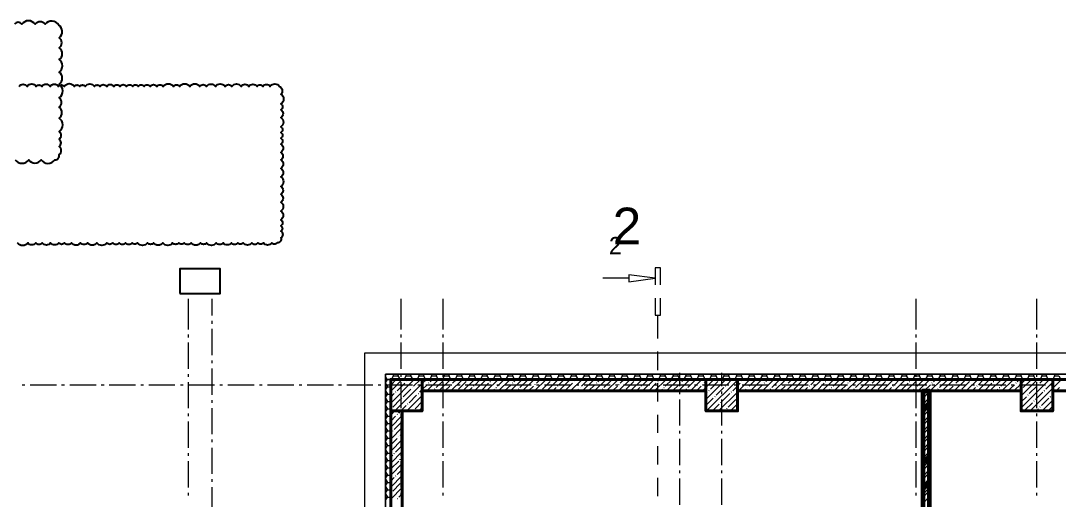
# Model space of a CAD drawing. Header units: millimetres. Extents: x -249154 to 415037, y -45458 to 354837.
# Drawn here: x -194986 to -175225, y 26349 to 35465 of the extents above; entities that cross this region are included whole.
import ezdxf

# ---------------------------------------------------------------- set-up
doc = ezdxf.new("R2010")
doc.units = ezdxf.units.MM
doc.layers.add('6.1.1) Кирпич 4 вып 28 п.', color=20, linetype='Continuous', lineweight=60)
doc.layers.add('PDF _Текст', color=7, linetype='Continuous')
doc.styles.get("Standard").update_dxf_attribs({"font": 'arial.ttf'})

msp = doc.modelspace()

# ---------------------------------------------------------------- hatches: boundary and pattern name
at = {"layer": '6.1.1) Кирпич 4 вып 28 п.', "ltscale": 0.5}
h = msp.add_hatch(dxfattribs=at)
h.set_pattern_fill('ANSI32', color=256, scale=111)
h.paths.add_polyline_path([(-177682.3, 24391.4), (-177682.3, 18723.2), (-177682.3, 13419.3), (-177800.9, 13419.3), (-177800.9, 18723.2), (-177800.9, 24391.4), (-177800.9, 28411.7), (-177682.3, 28411.7)])

# ---------------------------------------------------------------- linework, layer by layer
at = {"linetype": 'ByBlock', "flags": 128}
msp.add_lwpolyline([(-195089.4, 32815.3, 0.5205671), (-194834.6, 32815.3, 0.5205671), (-194596.7, 32815.3, 0.5205671), (-194339, 32815.3, 0.5205671), (-194253.9, 32917.5, 0.5205671), (-194253.9, 33067.9, 0.5205671), (-194253.9, 33205.9, 0.5205671), (-194253.9, 33353.7, 0.5205671), (-194253.9, 33611.2, 0.5205671), (-194253.9, 33816.7, 0.5205671), (-194253.9, 33995.2, 0.5205671), (-194253.9, 34259.6, 0.5205671), (-194253.9, 34486.6, 0.5205671), (-194253.9, 34725.5, 0.5205671), (-194253.9, 34947.9, 0.5205671), (-194253.9, 35141, 0.5205671), (-194261.2, 35381.8, 0.5205671), (-194523, 35398.5, 0.5205671), (-194709.5, 35398.5, 0.5205671), (-194964.5, 35398.5, 0.5205671), (-195105.3, 35398.5, 0.5205671)], format="xyb", dxfattribs=at)
at = {"linetype": 'ByBlock'}
msp.add_lwpolyline([(-195015.5, 34215, -0.5205671), (-194865, 34215, -0.5205671), (-194690.2, 34215, -0.5205671), (-194585.9, 34215, -0.5205671), (-194427.1, 34215, -0.5205671), (-194263.5, 34215, -0.5205671), (-194160.3, 34215, -0.5205671), (-193963.1, 34215, -0.5205671), (-193861.5, 34215, -0.5205671), (-193757, 34215, -0.5205671), (-193583.7, 34215, -0.5205671), (-193478.3, 34215, -0.5205671), (-193348.4, 34215, -0.5205671), (-193214.1, 34215, -0.5205671), (-193094.9, 34215, -0.5205671), (-192970.7, 34215, -0.5205671), (-192853.7, 34215, -0.5205671), (-192747.3, 34215, -0.5205671), (-192638.1, 34215, -0.5205671), (-192523.6, 34215, -0.5205671), (-192393.5, 34215, -0.5205671), (-192273.6, 34215, -0.5205671), (-192078.2, 34215, -0.5205671), (-191959.1, 34215, -0.5205671), (-191764.2, 34215, -0.5205671), (-191578.4, 34215, -0.5205671), (-191447.2, 34215, -0.5205671), (-191276.2, 34215, -0.5205671), (-191093.8, 34215, -0.5205671), (-190964.5, 34215, -0.5205671), (-190790.7, 34215, -0.5205671), (-190642, 34215, -0.5205671), (-190485.1, 34215, -0.5205671), (-190374.8, 34215, -0.5205671), (-190237.5, 34215, -0.5205671), (-190057.4, 34215, -0.5205671), (-190029.4, 34068.3, -0.5205671), (-190029.4, 33880.6, -0.5205671), (-190029.4, 33770.1, -0.5205671), (-190029.4, 33619.8, -0.5205671), (-190029.4, 33443.9, -0.5205671), (-190029.4, 33336.5, -0.5205671), (-190029.4, 33229, -0.5205671), (-190029.4, 33115.9, -0.5205671), (-190029.4, 32956.6, -0.5205671), (-190029.4, 32816.5, -0.5205671), (-190029.4, 32651.9, -0.5205671), (-190029.4, 32488.4, -0.5205671), (-190029.4, 32308.1, -0.5205671), (-190029.4, 32158.4, -0.5205671), (-190029.4, 32008.6, -0.5205671), (-190029.4, 31838.5, -0.5205671), (-190029.4, 31674.4, -0.5205671), (-190029.4, 31557.1, -0.5205671), (-190029.4, 31456.2, -0.5205671), (-190029.4, 31332.1, -0.5205671), (-190103.3, 31233.5, -0.5205671), (-190205.1, 31233.5, -0.5205671), (-190363, 31233.5, -0.5205671), (-190468.6, 31233.5, -0.5205671), (-190585.3, 31233.5, -0.5205671), (-190749.1, 31233.5, -0.5205671), (-190853.1, 31233.5, -0.5205671), (-190974.4, 31233.5, -0.5205671), (-191131.8, 31233.5, -0.5205671), (-191262.1, 31233.5, -0.5205671), (-191444.8, 31233.5, -0.5205671), (-191561.4, 31233.5, -0.5205671), (-191741.3, 31233.5, -0.5205671), (-191871.2, 31233.5, -0.5205671), (-191976.5, 31233.5, -0.5205671), (-192092.3, 31233.5, -0.5205671), (-192279.6, 31233.5, -0.5205671), (-192455.5, 31233.5, -0.5205671), (-192570.2, 31233.5, -0.5205671), (-192762.5, 31233.5, -0.5205671), (-192864.2, 31233.5, -0.5205671), (-192988.7, 31233.5, -0.5205671), (-193110.9, 31233.5, -0.5205671), (-193233.5, 31233.5, -0.5205671), (-193348.1, 31233.5, -0.5205671), (-193536.5, 31233.5, -0.5205671), (-193716.8, 31233.5, -0.5205671), (-193844.6, 31233.5, -0.5205671), (-194020.1, 31233.5, -0.5205671), (-194151.3, 31233.5, -0.5205671), (-194261.9, 31233.5, -0.5205671), (-194416.3, 31233.5, -0.5205671), (-194577.4, 31233.5, -0.5205671), (-194701, 31233.5, -0.5205671), (-194850.5, 31233.5, -0.5205671), (-195049.5, 31233.5, -0.5205671)], format="xyb", dxfattribs=at)
msp.add_lwpolyline([(-191953.8, 30266.3), (-191186.8, 30266.3), (-191186.8, 30736.5), (-191953.8, 30736.5)], close=True, dxfattribs=at)
at = {"lineweight": 9}
for points in [[(-182799.8, 30432.4), (-182799.8, 30758.6), (-182901.5, 30758.6), (-182901.5, 30432.4)], [(-183401.4, 30559.5), (-183901.3, 30559.5)], [(-191793.6, 29585.2), (-191793.6, 30169.8)], [(-191340.3, 29847.8), (-191340.3, 30169.8)], [(-187739.4, 29585.2), (-187739.4, 30169.8)], [(-186938.7, 29585.2), (-186938.7, 30169.8)], [(-182901.5, 30182.5), (-182901.5, 29856.3), (-182799.8, 29856.3), (-182799.8, 30182.5)], [(-177932.3, 29585.2), (-177932.3, 30169.8)], [(-175631.9, 29585.2), (-175631.9, 30169.8)], [(-182850.6, 29411.5), (-182850.6, 29856.3)], [(-191340.3, 29691.1), (-191340.3, 29746.2)], [(-191793.6, 29432.7), (-191793.6, 29487.7)], [(-191340.3, 29093.8), (-191340.3, 29593.6)], [(-187739.4, 29432.7), (-187739.4, 29487.7)], [(-186938.7, 29432.7), (-186938.7, 29487.7)], [(-177932.3, 29432.7), (-177932.3, 29487.7)], [(-175631.9, 29432.7), (-175631.9, 29487.7)], [(-191793.6, 28835.3), (-191793.6, 29335.2)], [(-187739.4, 28835.3), (-187739.4, 29335.2)], [(-186938.7, 28835.3), (-186938.7, 29335.2)], [(-177932.3, 28835.3), (-177932.3, 29335.2)], [(-175631.9, 28835.3), (-175631.9, 29335.2)], [(-145367.5, 28729.4), (-145367.5, 29131.9), (-188438.4, 29131.9), (-188438.4, 25649.6), (-191560.6, 25649.6), (-191560.6, 25247.2)], [(-182850.6, 28809.9), (-182850.6, 29161.5)], [(-191340.3, 28941.2), (-191340.3, 28992.1)], [(-230289.2, 28729.4), (-216355.9, 28729.4), (-230289.2, 28729.4), (-230289.2, 28632), (-216355.9, 28632), (-196495.9, 28632), (-196495.9, 25149.7), (-187938.5, 25149.7), (-187938.5, 25247.2), (-187938.5, 28632), (-145100.6, 28632), (-145100.6, 25209)], [(-191793.6, 28678.6), (-191793.6, 28733.7)], [(-191340.3, 28339.7), (-191340.3, 28839.6)], [(-188040.2, 28704), (-188023.2, 28729.4)], [(-188040.2, 28564.2), (-188002, 28627.8), (-188006.3, 28632), (-188040.2, 28691.3)], [(-187921.6, 28632), (-187883.4, 28699.8)], [(-187900.4, 28729.4), (-187883.4, 28699.8), (-187802.9, 28699.8), (-187760.6, 28632)], [(-187802.9, 28699.8), (-187781.8, 28729.4)], [(-187739.4, 28678.6), (-187739.4, 28733.7)], [(-187680.1, 28632), (-187642, 28699.8)], [(-187658.9, 28729.4), (-187642, 28699.8), (-187561.5, 28699.8), (-187519.1, 28632)], [(-187561.5, 28699.8), (-187540.3, 28729.4)], [(-187438.6, 28632), (-187396.2, 28699.8)], [(-187417.4, 28729.4), (-187396.2, 28699.8), (-187315.8, 28699.8), (-187277.6, 28632)], [(-187315.8, 28699.8), (-187298.8, 28729.4)], [(-187197.1, 28632), (-187154.8, 28699.8)], [(-187176, 28729.4), (-187154.8, 28699.8), (-187074.3, 28699.8), (-187036.2, 28632)], [(-187074.3, 28699.8), (-187057.3, 28729.4)], [(-186951.4, 28632), (-186913.3, 28699.8)], [(-186938.7, 28678.6), (-186938.7, 28733.7)], [(-186930.2, 28729.4), (-186913.3, 28699.8), (-186832.8, 28699.8), (-186794.7, 28632)], [(-186832.8, 28699.8), (-186815.9, 28729.4)], [(-186710, 28632), (-186671.8, 28699.8)], [(-186688.8, 28729.4), (-186671.8, 28699.8), (-186591.3, 28699.8), (-186553.2, 28632)], [(-186591.3, 28699.8), (-186574.4, 28729.4)], [(-186468.5, 28632), (-186430.4, 28699.8)], [(-186447.3, 28729.4), (-186430.4, 28699.8), (-186349.9, 28699.8), (-186311.7, 28632)], [(-186349.9, 28699.8), (-186328.7, 28729.4)], [(-186227, 28632), (-186188.9, 28699.8)], [(-186205.8, 28729.4), (-186188.9, 28699.8), (-186108.4, 28699.8), (-186066, 28632)], [(-186108.4, 28699.8), (-186087.2, 28729.4)], [(-185985.5, 28632), (-185947.4, 28699.8)], [(-185964.4, 28729.4), (-185947.4, 28699.8), (-185862.7, 28699.8), (-185824.6, 28632)], [(-185862.7, 28699.8), (-185845.7, 28729.4)], [(-185744.1, 28632), (-185701.7, 28699.8)], [(-185722.9, 28729.4), (-185701.7, 28699.8), (-185621.2, 28699.8), (-185583.1, 28632)], [(-185621.2, 28699.8), (-185604.3, 28729.4)], [(-185502.6, 28632), (-185460.2, 28699.8)], [(-185481.4, 28729.4), (-185460.2, 28699.8), (-185379.7, 28699.8), (-185341.6, 28632)], [(-185379.7, 28699.8), (-185362.8, 28729.4)], [(-185256.9, 28632), (-185218.8, 28699.8)], [(-185235.7, 28729.4), (-185218.8, 28699.8), (-185138.3, 28699.8), (-185100.1, 28632)], [(-185138.3, 28699.8), (-185121.3, 28729.4)], [(-185015.4, 28632), (-184977.3, 28699.8)], [(-184994.2, 28729.4), (-184977.3, 28699.8), (-184896.8, 28699.8), (-184858.7, 28632)], [(-184896.8, 28699.8), (-184879.9, 28729.4)], [(-184773.9, 28632), (-184735.8, 28699.8)], [(-184752.8, 28729.4), (-184735.8, 28699.8), (-184655.3, 28699.8), (-184613, 28632)], [(-184655.3, 28699.8), (-184634.1, 28729.4)], [(-184532.5, 28632), (-184494.3, 28699.8)], [(-184511.3, 28729.4), (-184494.3, 28699.8), (-184413.9, 28699.8), (-184371.5, 28632)], [(-184413.9, 28699.8), (-184392.7, 28729.4)], [(-184291, 28632), (-184248.6, 28699.8)], [(-184269.8, 28729.4), (-184248.6, 28699.8), (-184168.2, 28699.8), (-184130, 28632)], [(-184168.2, 28699.8), (-184151.2, 28729.4)], [(-184049.5, 28632), (-184007.2, 28699.8)], [(-184028.4, 28729.4), (-184007.2, 28699.8), (-183926.7, 28699.8), (-183888.6, 28632)], [(-183926.7, 28699.8), (-183909.7, 28729.4)], [(-183803.8, 28632), (-183765.7, 28699.8)], [(-183786.9, 28729.4), (-183765.7, 28699.8), (-183685.2, 28699.8), (-183647.1, 28632)], [(-183685.2, 28699.8), (-183668.3, 28729.4)], [(-183562.4, 28632), (-183524.2, 28699.8)], [(-183541.2, 28729.4), (-183524.2, 28699.8), (-183443.7, 28699.8), (-183405.6, 28632)], [(-183443.7, 28699.8), (-183426.8, 28729.4)], [(-183320.9, 28632), (-183282.8, 28699.8)], [(-183299.7, 28729.4), (-183282.8, 28699.8), (-183202.3, 28699.8), (-183164.1, 28632)], [(-183202.3, 28699.8), (-183181.1, 28729.4)], [(-183079.4, 28632), (-183041.3, 28699.8)], [(-183058.2, 28729.4), (-183041.3, 28699.8), (-182960.8, 28699.8), (-182918.4, 28632)], [(-182960.8, 28699.8), (-182939.6, 28729.4)], [(-182837.9, 28632), (-182799.8, 28699.8)], [(-182816.8, 28729.4), (-182799.8, 28699.8), (-182719.3, 28699.8), (-182677, 28632)], [(-182719.3, 28699.8), (-182698.1, 28729.4)], [(-182596.5, 28632), (-182554.1, 28699.8)], [(-182575.3, 28729.4), (-182554.1, 28699.8), (-182473.6, 28699.8), (-182435.5, 28632)], [(-182473.6, 28699.8), (-182456.7, 28729.4)], [(-182435.5, 28504.9), (-182435.5, 28754.8)], [(-182355, 28632), (-182312.6, 28699.8)], [(-182333.8, 28729.4), (-182312.6, 28699.8), (-182232.1, 28699.8), (-182194, 28632)], [(-182232.1, 28699.8), (-182215.2, 28729.4)], [(-182109.3, 28632), (-182071.2, 28699.8)], [(-182092.3, 28729.4), (-182071.2, 28699.8), (-181990.7, 28699.8), (-181952.5, 28632)], [(-181990.7, 28699.8), (-181973.7, 28729.4)], [(-181867.8, 28632), (-181829.7, 28699.8)], [(-181846.6, 28729.4), (-181829.7, 28699.8), (-181749.2, 28699.8), (-181711.1, 28632)], [(-181749.2, 28699.8), (-181732.3, 28729.4)], [(-181634.8, 28504.9), (-181634.8, 28754.8)], [(-181626.3, 28632), (-181588.2, 28699.8)], [(-181605.2, 28729.4), (-181588.2, 28699.8), (-181507.7, 28699.8), (-181469.6, 28632)], [(-181507.7, 28699.8), (-181486.5, 28729.4)], [(-181384.9, 28632), (-181346.7, 28699.8)], [(-181363.7, 28729.4), (-181346.7, 28699.8), (-181266.3, 28699.8), (-181223.9, 28632)], [(-181266.3, 28699.8), (-181245.1, 28729.4)], [(-181143.4, 28632), (-181105.3, 28699.8)], [(-181122.2, 28729.4), (-181105.3, 28699.8), (-181020.5, 28699.8), (-180982.4, 28632)], [(-181020.5, 28699.8), (-181003.6, 28729.4)], [(-180901.9, 28632), (-180859.6, 28699.8)], [(-180880.7, 28729.4), (-180859.6, 28699.8), (-180779.1, 28699.8), (-180740.9, 28632)], [(-180779.1, 28699.8), (-180762.1, 28729.4)], [(-180660.5, 28632), (-180618.1, 28699.8)], [(-180639.3, 28729.4), (-180618.1, 28699.8), (-180537.6, 28699.8), (-180499.5, 28632)], [(-180537.6, 28699.8), (-180520.7, 28729.4)], [(-180414.8, 28632), (-180376.6, 28699.8)], [(-180393.6, 28729.4), (-180376.6, 28699.8), (-180296.1, 28699.8), (-180258, 28632)], [(-180296.1, 28699.8), (-180279.2, 28729.4)], [(-180173.3, 28632), (-180135.2, 28699.8)], [(-180152.1, 28729.4), (-180135.2, 28699.8), (-180054.7, 28699.8), (-180016.5, 28632)], [(-180054.7, 28699.8), (-180037.7, 28729.4)], [(-179931.8, 28632), (-179893.7, 28699.8)], [(-179910.6, 28729.4), (-179893.7, 28699.8), (-179813.2, 28699.8), (-179770.8, 28632)], [(-179813.2, 28699.8), (-179792, 28729.4)], [(-179690.3, 28632), (-179652.2, 28699.8)], [(-179669.2, 28729.4), (-179652.2, 28699.8), (-179571.7, 28699.8), (-179529.4, 28632)], [(-179571.7, 28699.8), (-179550.5, 28729.4)], [(-179448.9, 28632), (-179406.5, 28699.8)], [(-179427.7, 28729.4), (-179406.5, 28699.8), (-179326, 28699.8), (-179287.9, 28632)], [(-179326, 28699.8), (-179309.1, 28729.4)], [(-179207.4, 28632), (-179165, 28699.8)], [(-179186.2, 28729.4), (-179165, 28699.8), (-179084.5, 28699.8), (-179046.4, 28632)], [(-179084.5, 28699.8), (-179067.6, 28729.4)], [(-178961.7, 28632), (-178923.6, 28699.8)], [(-178944.7, 28729.4), (-178923.6, 28699.8), (-178843.1, 28699.8), (-178804.9, 28632)], [(-178843.1, 28699.8), (-178826.1, 28729.4)], [(-178720.2, 28632), (-178682.1, 28699.8)], [(-178699, 28729.4), (-178682.1, 28699.8), (-178601.6, 28699.8), (-178563.5, 28632)], [(-178601.6, 28699.8), (-178584.7, 28729.4)], [(-178478.7, 28632), (-178440.6, 28699.8)], [(-178457.6, 28729.4), (-178440.6, 28699.8), (-178360.1, 28699.8), (-178322, 28632)], [(-178360.1, 28699.8), (-178338.9, 28729.4)], [(-178237.3, 28632), (-178199.1, 28699.8)], [(-178216.1, 28729.4), (-178199.1, 28699.8), (-178118.7, 28699.8), (-178076.3, 28632)], [(-178118.7, 28699.8), (-178097.5, 28729.4)], [(-177995.8, 28632), (-177957.7, 28699.8)], [(-177974.6, 28729.4), (-177957.7, 28699.8), (-177877.2, 28699.8), (-177834.8, 28632)], [(-177932.3, 28678.6), (-177932.3, 28733.7)], [(-177877.2, 28699.8), (-177856, 28729.4)], [(-177754.3, 28632), (-177712, 28699.8)], [(-177733.1, 28729.4), (-177712, 28699.8), (-177631.5, 28699.8), (-177593.3, 28632)], [(-177631.5, 28699.8), (-177614.5, 28729.4)], [(-177512.9, 28632), (-177470.5, 28699.8)], [(-177491.7, 28729.4), (-177470.5, 28699.8), (-177390, 28699.8), (-177351.9, 28632)], [(-177390, 28699.8), (-177373.1, 28729.4)], [(-177267.1, 28632), (-177229, 28699.8)], [(-177250.2, 28729.4), (-177229, 28699.8), (-177148.5, 28699.8), (-177110.4, 28632)], [(-177148.5, 28699.8), (-177131.6, 28729.4)], [(-177025.7, 28632), (-176987.5, 28699.8)], [(-177004.5, 28729.4), (-176987.5, 28699.8), (-176907.1, 28699.8), (-176868.9, 28632)], [(-176907.1, 28699.8), (-176890.1, 28729.4)], [(-176784.2, 28632), (-176746.1, 28699.8)], [(-176763, 28729.4), (-176746.1, 28699.8), (-176665.6, 28699.8), (-176627.5, 28632)], [(-176665.6, 28699.8), (-176644.4, 28729.4)], [(-176542.7, 28632), (-176504.6, 28699.8)], [(-176521.6, 28729.4), (-176504.6, 28699.8), (-176424.1, 28699.8), (-176381.8, 28632)], [(-176424.1, 28699.8), (-176402.9, 28729.4)], [(-176301.3, 28632), (-176263.1, 28699.8)], [(-176280.1, 28729.4), (-176263.1, 28699.8), (-176178.4, 28699.8), (-176140.3, 28632)], [(-176178.4, 28699.8), (-176161.5, 28729.4)], [(-176059.8, 28632), (-176017.4, 28699.8)], [(-176038.6, 28729.4), (-176017.4, 28699.8), (-175936.9, 28699.8), (-175898.8, 28632)], [(-175936.9, 28699.8), (-175920, 28729.4)], [(-175818.3, 28632), (-175776, 28699.8)], [(-175797.1, 28729.4), (-175776, 28699.8), (-175695.5, 28699.8), (-175657.3, 28632)], [(-175695.5, 28699.8), (-175678.5, 28729.4)], [(-175631.9, 28678.6), (-175631.9, 28733.7)], [(-175572.6, 28632), (-175534.5, 28699.8)], [(-175551.4, 28729.4), (-175534.5, 28699.8), (-175454, 28699.8), (-175415.9, 28632)], [(-175454, 28699.8), (-175437, 28729.4)], [(-175331.1, 28632), (-175293, 28699.8)], [(-175310, 28729.4), (-175293, 28699.8), (-175212.5, 28699.8), (-175174.4, 28632)], [(-194958.1, 28530.3), (-194907.3, 28530.3)], [(-194805.6, 28530.3), (-194305.7, 28530.3)], [(-194208.3, 28530.3), (-194153.2, 28530.3)], [(-194051.5, 28530.3), (-193551.7, 28530.3)], [(-193454.2, 28530.3), (-193399.1, 28530.3)], [(-193301.7, 28530.3), (-192797.6, 28530.3)], [(-192700.1, 28530.3), (-192645.1, 28530.3)], [(-192547.6, 28530.3), (-192047.8, 28530.3)], [(-191946.1, 28530.3), (-191891, 28530.3)], [(-191793.6, 28081.3), (-191793.6, 28581.2)], [(-191793.6, 28530.3), (-191293.7, 28530.3)], [(-191192, 28530.3), (-191141.2, 28530.3)], [(-191039.5, 28530.3), (-190539.6, 28530.3)], [(-190437.9, 28530.3), (-190387.1, 28530.3)], [(-190285.4, 28530.3), (-189785.5, 28530.3)], [(-189683.9, 28530.3), (-189633, 28530.3)], [(-189531.4, 28530.3), (-189031.5, 28530.3)], [(-188934, 28530.3), (-188879, 28530.3)], [(-188777.3, 28530.3), (-188277.4, 28530.3)], [(-188180, 28530.3), (-188124.9, 28530.3)], [(-188040.2, 28551.5), (-188002, 28488), (-187938.5, 28488)], [(-188040.2, 28424.4), (-188002, 28488)], [(-188027.5, 28530.3), (-187523.3, 28530.3)], [(-187938.5, 27949.9), (-187862.2, 28030.4), (-187341.2, 28551.5), (-187260.7, 28632)], [(-187938.5, 28407.5), (-187718.2, 28632)], [(-187938.5, 28178.7), (-187489.4, 28632)], [(-187930, 28530.3), (-187832.6, 28632)], [(-187815.6, 28415.9), (-187671.6, 28560)], [(-187739.4, 28081.3), (-187739.4, 28581.2)], [(-187646.2, 28589.6), (-187642, 28593.9)], [(-187616.5, 28615), (-187603.8, 28632)], [(-187531.8, 28475.2), (-187527.6, 28479.5)], [(-187502.2, 28504.9), (-187375.1, 28632)], [(-187425.9, 28530.3), (-187370.8, 28530.3)], [(-187387.8, 28390.5), (-187341.2, 28437.1), (-187243.7, 28530.3)], [(-187277.6, 28627.8), (-187197.1, 28627.8)], [(-187273.4, 28530.3), (-186773.5, 28530.3)], [(-187252.2, 28411.7), (-187031.9, 28632)], [(-187218.3, 28560), (-187214.1, 28564.2)], [(-187188.7, 28589.6), (-187146.3, 28632)], [(-187074.3, 28475.2), (-186930.2, 28615)], [(-187036.2, 28627.8), (-186955.7, 28627.8)], [(-187023.4, 28411.7), (-186803.2, 28632)], [(-186938.7, 28081.3), (-186938.7, 28581.2)], [(-186909.1, 28411.7), (-186815.9, 28504.9)], [(-186794.7, 28411.7), (-186574.4, 28632)], [(-186794.7, 28627.8), (-186714.2, 28627.8)], [(-186790.4, 28530.3), (-186786.2, 28534.6)], [(-186760.8, 28560), (-186688.8, 28632)], [(-186671.8, 28530.3), (-186616.8, 28530.3)], [(-186646.4, 28445.6), (-186502.4, 28589.6)], [(-186565.9, 28411.7), (-186345.6, 28632)], [(-186549, 28627.8), (-186468.5, 28627.8)], [(-186519.3, 28530.3), (-186019.4, 28530.3)], [(-186477, 28615), (-186468.5, 28623.5)], [(-186455.8, 28411.7), (-186388, 28475.2)], [(-186362.6, 28504.9), (-186354.1, 28509.1)], [(-186341.4, 28411.7), (-186121.1, 28632)], [(-186332.9, 28530.3), (-186235.5, 28632)], [(-186307.5, 28627.8), (-186227, 28627.8)], [(-186218.5, 28415.9), (-186074.5, 28560)], [(-186112.6, 28411.7), (-185892.3, 28632)], [(-186066, 28627.8), (-185985.5, 28627.8)], [(-186049.1, 28589.6), (-186040.6, 28593.9)], [(-186019.4, 28615), (-186006.7, 28632)], [(-185934.7, 28475.2), (-185926.2, 28479.5)], [(-185917.8, 28530.3), (-185866.9, 28530.3)], [(-185905.1, 28504.9), (-185778, 28632)], [(-185883.9, 28411.7), (-185663.6, 28632)], [(-185824.6, 28627.8), (-185744.1, 28627.8)], [(-185769.5, 28411.7), (-185646.6, 28530.3)], [(-185765.3, 28530.3), (-185265.4, 28530.3)], [(-185655.1, 28411.7), (-185434.8, 28632)], [(-185621.2, 28560), (-185612.7, 28564.2)], [(-185591.6, 28589.6), (-185549.2, 28632)], [(-185583.1, 28627.8), (-185502.6, 28627.8)], [(-185477.2, 28475.2), (-185333.1, 28615)], [(-185426.3, 28411.7), (-185206.1, 28632)], [(-185341.6, 28627.8), (-185261.1, 28627.8)], [(-185312, 28411.7), (-185218.8, 28504.9)], [(-185197.6, 28411.7), (-184977.3, 28632)], [(-185189.1, 28530.3), (-185184.9, 28534.6)], [(-185163.7, 28560), (-185091.7, 28632)], [(-185163.7, 28530.3), (-185112.9, 28530.3)], [(-185100.1, 28627.8), (-185015.4, 28627.8)], [(-185049.3, 28445.6), (-184905.3, 28589.6)], [(-185011.2, 28530.3), (-184511.3, 28530.3)], [(-184968.8, 28411.7), (-184748.5, 28632)], [(-184875.6, 28615), (-184871.4, 28623.5)], [(-184854.4, 28627.8), (-184773.9, 28627.8)], [(-184854.4, 28411.7), (-184790.9, 28475.2)], [(-184761.2, 28504.9), (-184757, 28509.1)], [(-184740.1, 28411.7), (-184519.8, 28632)], [(-184735.8, 28530.3), (-184634.1, 28632)], [(-184621.4, 28415.9), (-184477.4, 28560)], [(-184613, 28627.8), (-184532.5, 28627.8)], [(-184515.5, 28411.7), (-184295.2, 28632)], [(-184447.8, 28589.6), (-184443.5, 28593.9)], [(-184422.3, 28615), (-184405.4, 28632)], [(-184409.6, 28530.3), (-184358.8, 28530.3)], [(-184371.5, 28627.8), (-184291, 28627.8)], [(-184333.4, 28475.2), (-184329.1, 28479.5)], [(-184308, 28504.9), (-184180.9, 28632)], [(-184286.8, 28411.7), (-184066.5, 28632)], [(-184257.1, 28530.3), (-183757.2, 28530.3)], [(-184172.4, 28411.7), (-184049.5, 28530.3)], [(-184130, 28627.8), (-184049.5, 28627.8)], [(-184058, 28411.7), (-183837.7, 28632)], [(-184019.9, 28560), (-184015.6, 28564.2)], [(-183994.5, 28589.6), (-183952.1, 28632)], [(-183888.6, 28627.8), (-183808.1, 28627.8)], [(-183880.1, 28475.2), (-183736, 28615)], [(-183829.2, 28411.7), (-183609, 28632)], [(-183714.9, 28411.7), (-183621.7, 28504.9)], [(-183659.8, 28530.3), (-183604.7, 28530.3)], [(-183647.1, 28627.8), (-183566.6, 28627.8)], [(-183600.5, 28411.7), (-183380.2, 28632)], [(-183592, 28530.3), (-183587.8, 28534.6)], [(-183566.6, 28560), (-183494.6, 28632)], [(-183503, 28530.3), (-183003.2, 28530.3)], [(-183452.2, 28445.6), (-183308.2, 28589.6)], [(-183401.4, 28627.8), (-183320.9, 28627.8)], [(-183371.7, 28411.7), (-183151.4, 28632)], [(-183278.5, 28615), (-183274.3, 28623.5)], [(-183257.3, 28411.7), (-183193.8, 28475.2)], [(-183164.1, 28504.9), (-183159.9, 28509.1)], [(-183159.9, 28627.8), (-183079.4, 28627.8)], [(-183143, 28411.7), (-182922.7, 28632)], [(-183138.7, 28530.3), (-183037, 28632)], [(-183024.3, 28415.9), (-182880.3, 28560)], [(-182918.4, 28627.8), (-182837.9, 28627.8)], [(-182914.2, 28411.7), (-182693.9, 28632)], [(-182905.7, 28530.3), (-182850.6, 28530.3)], [(-182850.6, 28589.6), (-182846.4, 28593.9)], [(-182850.6, 28208.4), (-182850.6, 28560)], [(-182821, 28615), (-182808.3, 28632)], [(-182753.2, 28530.3), (-182249.1, 28530.3)], [(-182736.3, 28475.2), (-182732, 28479.5)], [(-182710.8, 28504.9), (-182579.5, 28632)], [(-182685.4, 28411.7), (-182465.1, 28632)], [(-182677, 28627.8), (-182596.5, 28627.8)], [(-182575.3, 28411.7), (-182452.4, 28530.3)], [(-182460.9, 28411.7), (-182240.6, 28632)], [(-182435.5, 28627.8), (-182355, 28627.8)], [(-182422.8, 28560), (-182418.5, 28564.2)], [(-182393.1, 28589.6), (-182355, 28632)], [(-182278.7, 28475.2), (-182138.9, 28615)], [(-182232.1, 28411.7), (-182011.9, 28632)], [(-182194, 28627.8), (-182113.5, 28627.8)], [(-182151.7, 28530.3), (-182096.6, 28530.3)], [(-182117.8, 28411.7), (-182024.6, 28504.9)], [(-182003.4, 28411.7), (-181935.6, 28475.2), (-181783.1, 28632)], [(-181999.1, 28530.3), (-181499.3, 28530.3)], [(-181994.9, 28530.3), (-181990.7, 28534.6)], [(-181965.3, 28560), (-181935.6, 28589.6), (-181897.5, 28632)], [(-181952.5, 28627.8), (-181935.6, 28627.8)], [(-181935.6, 28250.7), (-181554.3, 28632)], [(-181927.1, 28030.4), (-181334, 28619.3), (-181325.6, 28632)], [(-181850.9, 28445.6), (-181711.1, 28589.6)], [(-181740.7, 28331.2), (-181596.7, 28475.2)], [(-181681.4, 28615), (-181677.2, 28623.5)], [(-181567, 28504.9), (-181562.8, 28509.1)], [(-181537.4, 28530.3), (-181439.9, 28632)], [(-181423, 28415.9), (-181334, 28504.9), (-181283.2, 28560)], [(-181397.6, 28530.3), (-181346.7, 28530.3)], [(-181317.1, 28411.7), (-181096.8, 28632)], [(-181253.5, 28589.6), (-181249.3, 28593.9)], [(-181245.1, 28530.3), (-180745.2, 28530.3)], [(-181223.9, 28615), (-181211.2, 28632)], [(-181223.9, 28627.8), (-181143.4, 28627.8)], [(-181139.2, 28475.2), (-181134.9, 28479.5)], [(-181109.5, 28504.9), (-180982.4, 28632)], [(-181088.3, 28411.7), (-180868, 28632)], [(-180982.4, 28627.8), (-180901.9, 28627.8)], [(-180973.9, 28411.7), (-180855.3, 28530.3)], [(-180859.6, 28411.7), (-180639.3, 28632)], [(-180825.7, 28560), (-180821.4, 28564.2)], [(-180796, 28589.6), (-180753.7, 28632)], [(-180740.9, 28627.8), (-180660.5, 28627.8)], [(-180681.6, 28475.2), (-180541.8, 28615)], [(-180643.5, 28530.3), (-180592.7, 28530.3)], [(-180635, 28411.7), (-180414.8, 28632)], [(-180520.7, 28411.7), (-180427.5, 28504.9)], [(-180499.5, 28627.8), (-180419, 28627.8)], [(-180491, 28530.3), (-179991.1, 28530.3)], [(-180406.3, 28411.7), (-180186, 28632)], [(-180397.8, 28530.3), (-180393.6, 28534.6)], [(-180368.2, 28560), (-180300.4, 28632)], [(-180258, 28627.8), (-180173.3, 28627.8)], [(-180253.8, 28445.6), (-180114, 28589.6)], [(-180177.5, 28411.7), (-179957.2, 28632)], [(-180084.3, 28615), (-180080.1, 28623.5)], [(-180063.1, 28411.7), (-179999.6, 28475.2)], [(-180012.3, 28627.8), (-179931.8, 28627.8)], [(-179969.9, 28504.9), (-179965.7, 28509.1)], [(-179948.8, 28411.7), (-179728.5, 28632)], [(-179940.3, 28530.3), (-179842.8, 28632)], [(-179889.4, 28530.3), (-179838.6, 28530.3)], [(-179825.9, 28415.9), (-179686.1, 28560)], [(-179770.8, 28627.8), (-179690.3, 28627.8)], [(-179736.9, 28530.3), (-179237, 28530.3)], [(-179720, 28411.7), (-179499.7, 28632)], [(-179656.4, 28589.6), (-179652.2, 28593.9)], [(-179626.8, 28615), (-179614.1, 28632)], [(-179542.1, 28475.2), (-179537.8, 28479.5)], [(-179529.4, 28627.8), (-179448.9, 28627.8)], [(-179512.4, 28504.9), (-179385.3, 28632)], [(-179491.2, 28411.7), (-179270.9, 28632)], [(-179376.8, 28411.7), (-179258.2, 28530.3)], [(-179287.9, 28627.8), (-179207.4, 28627.8)], [(-179262.5, 28411.7), (-179042.2, 28632)], [(-179228.6, 28560), (-179224.3, 28564.2)], [(-179198.9, 28589.6), (-179156.6, 28632)], [(-179135.4, 28530.3), (-179084.5, 28530.3)], [(-179084.5, 28475.2), (-178940.5, 28615)], [(-179046.4, 28627.8), (-178965.9, 28627.8)], [(-179033.7, 28411.7), (-178813.4, 28632)], [(-178982.9, 28530.3), (-178483, 28530.3)], [(-178919.3, 28411.7), (-178830.4, 28504.9)], [(-178804.9, 28411.7), (-178588.9, 28632)], [(-178804.9, 28627.8), (-178724.5, 28627.8)], [(-178800.7, 28530.3), (-178796.5, 28534.6)], [(-178771, 28560), (-178699, 28632)], [(-178656.7, 28445.6), (-178512.6, 28589.6)], [(-178580.4, 28411.7), (-178360.1, 28632)], [(-178559.2, 28627.8), (-178478.7, 28627.8)], [(-178487.2, 28615), (-178483, 28623.5)], [(-178466, 28411.7), (-178402.5, 28475.2)], [(-178385.5, 28530.3), (-178330.5, 28530.3)], [(-178372.8, 28504.9), (-178368.6, 28509.1)], [(-178351.7, 28411.7), (-178131.4, 28632)], [(-178343.2, 28530.3), (-178245.7, 28632)], [(-178317.8, 28627.8), (-178237.3, 28627.8)], [(-178228.8, 28415.9), (-178084.8, 28560)], [(-178228.8, 28530.3), (-177728.9, 28530.3)], [(-178122.9, 28411.7), (-177902.6, 28632)], [(-178076.3, 28627.8), (-177995.8, 28627.8)], [(-178059.3, 28589.6), (-178055.1, 28593.9)], [(-178029.7, 28615), (-178017, 28632)], [(-177945, 28475.2), (-177940.7, 28479.5)], [(-177932.3, 28081.3), (-177932.3, 28581.2)], [(-177915.3, 28504.9), (-177788.2, 28632)], [(-177894.1, 28411.7), (-177673.8, 28632)], [(-177834.8, 28627.8), (-177754.3, 28627.8)], [(-177779.7, 28411.7), (-177656.9, 28530.3)], [(-177665.4, 28411.7), (-177445.1, 28632)], [(-177631.5, 28560), (-177627.2, 28564.2)], [(-177631.5, 28530.3), (-177576.4, 28530.3)], [(-177601.8, 28589.6), (-177559.5, 28632)], [(-177593.3, 28627.8), (-177512.9, 28627.8)], [(-177487.4, 28475.2), (-177343.4, 28615)], [(-177479, 28530.3), (-176979.1, 28530.3)], [(-177436.6, 28411.7), (-177216.3, 28632)], [(-177351.9, 28627.8), (-177271.4, 28627.8)], [(-177322.2, 28411.7), (-177229, 28504.9)], [(-177207.8, 28411.7), (-176987.5, 28632)], [(-177203.6, 28530.3), (-177199.4, 28534.6)], [(-177173.9, 28560), (-177101.9, 28632)], [(-177110.4, 28627.8), (-177029.9, 28627.8)], [(-177059.6, 28445.6), (-176915.5, 28589.6)], [(-176979.1, 28411.7), (-176758.8, 28632)], [(-176890.1, 28615), (-176881.6, 28623.5)], [(-176877.4, 28530.3), (-176822.3, 28530.3)], [(-176864.7, 28627.8), (-176784.2, 28627.8)], [(-176864.7, 28411.7), (-176801.2, 28475.2)], [(-176775.7, 28504.9), (-176767.3, 28509.1)], [(-176754.6, 28411.7), (-176534.3, 28632)], [(-176746.1, 28530.3), (-176648.6, 28632)], [(-176724.9, 28530.3), (-176225, 28530.3)], [(-176631.7, 28415.9), (-176487.7, 28560)], [(-176623.2, 28627.8), (-176542.7, 28627.8)], [(-176525.8, 28411.7), (-176305.5, 28632)], [(-176462.2, 28589.6), (-176453.8, 28593.9)], [(-176432.6, 28615), (-176419.9, 28632)], [(-176381.8, 28627.8), (-176301.3, 28627.8)], [(-176347.9, 28475.2), (-176339.4, 28479.5)], [(-176318.2, 28504.9), (-176191.1, 28632)], [(-176297, 28411.7), (-176076.7, 28632)], [(-176182.6, 28411.7), (-176059.8, 28530.3)], [(-176140.3, 28627.8), (-176059.8, 28627.8)], [(-176123.3, 28530.3), (-176072.5, 28530.3)], [(-176068.3, 28411.7), (-175932.7, 28547.3), (-175848, 28632)], [(-176030.1, 28560), (-176025.9, 28564.2)], [(-176004.7, 28589.6), (-175962.4, 28632)], [(-175970.8, 28530.3), (-175470.9, 28530.3)], [(-175932.7, 28318.5), (-175619.2, 28632)], [(-175932.7, 28089.7), (-175390.4, 28632)], [(-175890.3, 28475.2), (-175746.3, 28615)], [(-175776, 28360.9), (-175631.9, 28504.9)], [(-175763.2, 28030.4), (-175331.1, 28462.5), (-175161.7, 28632)], [(-175631.9, 28081.3), (-175631.9, 28581.2)], [(-175602.3, 28530.3), (-175598, 28534.6)], [(-175576.8, 28560), (-175504.8, 28632)], [(-175462.5, 28445.6), (-175331.1, 28576.9), (-175318.4, 28589.6)], [(-175369.3, 28530.3), (-175318.4, 28530.3)], [(-175288.8, 28615), (-175284.5, 28623.5)], [(-175267.6, 28411.7), (-175204, 28475.2)], [(-188040.2, 28411.7), (-188002, 28348.2), (-187938.5, 28348.2)], [(-188040.2, 28284.6), (-188002, 28348.2)], [(-188040.2, 28271.9), (-188002, 28208.4), (-187938.5, 28208.4)], [(-187938.5, 28293.1), (-187875, 28360.9)], [(-187845.3, 28390.5), (-187841.1, 28394.8)], [(-187730.9, 28276.1), (-187726.7, 28280.4)], [(-187701.3, 28301.6), (-187557.2, 28445.6)], [(-187633.5, 28030.4), (-187341.2, 28322.7)], [(-187586.9, 28187.2), (-187447.1, 28331.2)], [(-187417.4, 28360.9), (-187413.2, 28365.1)], [(-187137.8, 28411.7), (-187129.4, 28415.9)], [(-187103.9, 28445.6), (-187099.7, 28449.8)], [(-186676.1, 28415.9), (-186671.8, 28420.2)], [(-185998.3, 28411.7), (-185960.1, 28445.6)], [(-185540.7, 28411.7), (-185532.3, 28415.9)], [(-185506.8, 28445.6), (-185498.4, 28449.8)], [(-185079, 28415.9), (-185070.5, 28420.2)], [(-184401.2, 28411.7), (-184363, 28445.6)], [(-183943.6, 28411.7), (-183935.2, 28415.9)], [(-183905.5, 28445.6), (-183901.3, 28449.8)], [(-183477.6, 28415.9), (-183473.4, 28420.2)], [(-182799.8, 28411.7), (-182765.9, 28445.6)], [(-182435.5, 28348.2), (-182435.5, 28403.2)], [(-182346.5, 28411.7), (-182338.1, 28415.9)], [(-182308.4, 28445.6), (-182304.2, 28449.8)], [(-181935.6, 28360.9), (-181910.2, 28390.5)], [(-181935.6, 28136.3), (-181795.8, 28276.1)], [(-181880.5, 28415.9), (-181876.3, 28420.2)], [(-181766.1, 28301.6), (-181761.9, 28305.8)], [(-181698.4, 28030.4), (-181334, 28390.5)], [(-181634.8, 28348.2), (-181634.8, 28403.2)], [(-181626.3, 28216.8), (-181482.3, 28360.9)], [(-181452.7, 28390.5), (-181448.4, 28394.8)], [(-181338.3, 28276.1), (-181334, 28280.4)], [(-181202.7, 28411.7), (-181168.8, 28445.6)], [(-180745.2, 28411.7), (-180740.9, 28415.9)], [(-180711.3, 28445.6), (-180707.1, 28449.8)], [(-180283.4, 28415.9), (-180279.2, 28420.2)], [(-179605.6, 28411.7), (-179571.7, 28445.6)], [(-179148.1, 28411.7), (-179143.8, 28415.9)], [(-179114.2, 28445.6), (-179110, 28449.8)], [(-178686.3, 28415.9), (-178682.1, 28420.2)], [(-178008.5, 28411.7), (-177970.4, 28445.6)], [(-177800.9, 28331.2), (-177724.7, 28411.7)], [(-177800.9, 24395.6), (-177800.9, 28411.7), (-177682.3, 28411.7), (-177682.3, 24395.6)], [(-177800.9, 28271.9), (-177682.3, 28394.8)], [(-177800.9, 28157.5), (-177682.3, 28280.4)], [(-177551, 28411.7), (-177542.5, 28415.9)], [(-177517.1, 28445.6), (-177512.9, 28449.8)], [(-177089.2, 28415.9), (-177085, 28420.2)], [(-176411.4, 28411.7), (-176373.3, 28445.6)], [(-175953.9, 28411.7), (-175945.4, 28415.9)], [(-175932.7, 28204.1), (-175831, 28301.6)], [(-175920, 28445.6), (-175911.5, 28449.8)], [(-175805.6, 28331.2), (-175797.1, 28335.4)], [(-175661.6, 28246.5), (-175517.5, 28390.5)], [(-175547.2, 28132.1), (-175403.2, 28276.1)], [(-175492.1, 28415.9), (-175483.6, 28420.2)], [(-175377.7, 28301.6), (-175369.3, 28305.8)], [(-175348.1, 28331.2), (-175331.1, 28348.2)], [(-191340.3, 28187.2), (-191340.3, 28238)], [(-191340.3, 27585.6), (-191340.3, 28085.5)], [(-188040.2, 28144.8), (-188002, 28208.4)], [(-188040.2, 28132.1), (-188002, 28068.6), (-187938.5, 28068.6)], [(-188040.2, 28005), (-188002, 28068.6)], [(-187930, 28072.8), (-187925.8, 28081.3)], [(-187900.4, 28102.4), (-187760.6, 28246.5)], [(-187786, 27988.1), (-187747.9, 28030.4), (-187646.2, 28132.1)], [(-187616.5, 28161.8), (-187612.3, 28166)], [(-187472.5, 28072.8), (-187341.2, 28208.4)], [(-187404.7, 28030.4), (-187341.2, 28094)], [(-182435.5, 27750.8), (-182435.5, 28250.7)], [(-181812.7, 28030.4), (-181681.4, 28161.8)], [(-181651.8, 28187.2), (-181647.5, 28195.6)], [(-181634.8, 27750.8), (-181634.8, 28250.7)], [(-181537.4, 28072.8), (-181533.1, 28081.3)], [(-181512, 28102.4), (-181367.9, 28246.5)], [(-181469.6, 28030.4), (-181334, 28166)], [(-177800.9, 28102.4), (-177682.3, 28221.1)], [(-177800.9, 27988.1), (-177682.3, 28106.7)], [(-175860.7, 28047.4), (-175716.6, 28187.2)], [(-175691.2, 28216.8), (-175687, 28221.1)], [(-175648.9, 28030.4), (-175602.3, 28072.8)], [(-175576.8, 28102.4), (-175572.6, 28106.7)], [(-175534.5, 28030.4), (-175331.1, 28233.8)], [(-175420.1, 28030.4), (-175331.1, 28119.4)], [(-191793.6, 27928.8), (-191793.6, 27979.6)], [(-188040.2, 27992.3), (-188002, 27928.8), (-187938.5, 27928.8)], [(-188040.2, 27865.2), (-188002, 27928.8)], [(-187938.5, 27721.2), (-187718.2, 27941.5)], [(-187938.5, 27835.6), (-187845.3, 27933)], [(-187815.6, 27962.7), (-187811.4, 27966.9)], [(-187739.4, 27928.8), (-187739.4, 27979.6)], [(-187502.2, 28047.4), (-187497.9, 28051.6)], [(-186938.7, 27928.8), (-186938.7, 27979.6)], [(-182850.6, 27611), (-182850.6, 27958.4)], [(-181584, 28030.4), (-181567, 28047.4)], [(-181355.2, 28030.4), (-181334, 28051.6)], [(-177932.3, 27928.8), (-177932.3, 27979.6)], [(-177800.9, 27928.8), (-177682.3, 28051.6)], [(-177800.9, 27814.4), (-177682.3, 27937.2)], [(-177800.9, 27759.3), (-177682.3, 27877.9)], [(-175631.9, 27928.8), (-175631.9, 27979.6)], [(-191793.6, 27327.2), (-191793.6, 27827.1)], [(-188040.2, 27852.5), (-188002, 27789), (-187938.5, 27789)], [(-188040.2, 27725.4), (-188002, 27789)], [(-188040.2, 27712.7), (-188002, 27649.2), (-187938.5, 27649.2)], [(-187938.5, 27492.4), (-187718.2, 27712.7)], [(-187875, 27674.6), (-187730.9, 27818.6)], [(-187739.4, 27327.2), (-187739.4, 27827.1)], [(-186938.7, 27327.2), (-186938.7, 27827.1)], [(-177932.3, 27327.2), (-177932.3, 27827.1)], [(-177800.9, 27644.9), (-177682.3, 27763.5)], [(-177800.9, 27589.9), (-177682.3, 27708.5)], [(-175631.9, 27327.2), (-175631.9, 27827.1)], [(-191340.3, 27433.1), (-191340.3, 27483.9)], [(-188040.2, 27585.6), (-188002, 27649.2)], [(-188040.2, 27572.9), (-188002, 27509.4), (-187938.5, 27509.4)], [(-188040.2, 27445.8), (-188002, 27509.4)], [(-187938.5, 27606.8), (-187930, 27619.5)], [(-187938.5, 27382.3), (-187815.6, 27505.1)], [(-187938.5, 27267.9), (-187718.2, 27488.2)], [(-187900.4, 27644.9), (-187896.1, 27653.4)], [(-187786, 27534.8), (-187781.8, 27539)], [(-187760.6, 27560.2), (-187718.2, 27602.6)], [(-182435.5, 27598.3), (-182435.5, 27649.2)], [(-182435.5, 26996.8), (-182435.5, 27496.7)], [(-181634.8, 27598.3), (-181634.8, 27649.2)], [(-181634.8, 26996.8), (-181634.8, 27496.7)], [(-177800.9, 27475.5), (-177682.3, 27594.1)], [(-177800.9, 27416.2), (-177682.3, 27539)], [(-191340.3, 26831.5), (-191340.3, 27331.4)], [(-188040.2, 27433.1), (-188002, 27369.6), (-187938.5, 27369.6)], [(-188040.2, 27306), (-188002, 27369.6)], [(-188040.2, 27293.3), (-188002, 27229.8), (-187938.5, 27229.8)], [(-187845.3, 27246.7), (-187718.2, 27373.8)], [(-182850.6, 27009.5), (-182850.6, 27361.1)], [(-177800.9, 27301.8), (-177682.3, 27424.6)], [(-177800.9, 27246.7), (-177682.3, 27365.3)], [(-191793.6, 27174.7), (-191793.6, 27225.5)], [(-191793.6, 26573.1), (-191793.6, 27073)], [(-188040.2, 27166.2), (-188002, 27229.8)], [(-188040.2, 27153.5), (-188002, 27090), (-187938.5, 27090)], [(-188040.2, 27026.4), (-188002, 27090)], [(-187938.5, 27039.1), (-187718.2, 27259.4)], [(-187938.5, 27153.5), (-187900.4, 27191.6)], [(-187930, 26933.2), (-187786, 27077.3)], [(-187875, 27217.1), (-187866.5, 27225.5)], [(-187760.6, 27102.7), (-187756.3, 27111.1)], [(-187739.4, 27174.7), (-187739.4, 27225.5)], [(-187739.4, 26573.1), (-187739.4, 27073)], [(-187730.9, 27132.3), (-187718.2, 27145)], [(-186938.7, 27174.7), (-186938.7, 27225.5)], [(-186938.7, 26573.1), (-186938.7, 27073)], [(-177932.3, 27174.7), (-177932.3, 27225.5)], [(-177932.3, 26573.1), (-177932.3, 27073)], [(-177800.9, 27132.3), (-177682.3, 27250.9)], [(-177800.9, 27073), (-177682.3, 27195.9)], [(-177800.9, 26958.6), (-177682.3, 27081.5)], [(-175631.9, 27174.7), (-175631.9, 27225.5)], [(-175631.9, 26573.1), (-175631.9, 27073)], [(-188040.2, 27013.7), (-188002, 26950.2), (-187938.5, 26950.2)], [(-188040.2, 26886.6), (-188002, 26950.2)], [(-187938.5, 26810.4), (-187718.2, 27030.7)], [(-187815.6, 26818.8), (-187718.2, 26916.3)], [(-182435.5, 26844.3), (-182435.5, 26895.1)], [(-181634.8, 26844.3), (-181634.8, 26895.1)], [(-177800.9, 26903.6), (-177682.3, 27022.2)], [(-177800.9, 26789.2), (-177682.3, 26907.8)], [(-191340.3, 26679), (-191340.3, 26729.9)], [(-188040.2, 26873.9), (-188002, 26810.4), (-187938.5, 26810.4)], [(-188040.2, 26746.8), (-188002, 26810.4)], [(-188040.2, 26734.1), (-188002, 26670.6), (-187938.5, 26670.6)], [(-187938.5, 26581.6), (-187718.2, 26801.9)], [(-187938.5, 26696), (-187875, 26763.8)], [(-187845.3, 26789.2), (-187841.1, 26797.7)], [(-187730.9, 26674.8), (-187726.7, 26683.3)], [(-182850.6, 26407.9), (-182850.6, 26759.5)], [(-182435.5, 26242.7), (-182435.5, 26742.6)], [(-181634.8, 26242.7), (-181634.8, 26742.6)], [(-177800.9, 26734.1), (-177682.3, 26852.7)], [(-177800.9, 26619.7), (-177682.3, 26738.3)], [(-177800.9, 26560.4), (-177682.3, 26679)], [(-191340.3, 26077.5), (-191340.3, 26577.4)], [(-188040.2, 26607), (-188002, 26670.6)], [(-188040.2, 26594.3), (-188002, 26530.8), (-187938.5, 26530.8)], [(-188040.2, 26467.2), (-188002, 26530.8)], [(-187938.5, 26352.8), (-187718.2, 26573.1)], [(-187930, 26475.7), (-187925.8, 26479.9)], [(-187900.4, 26505.3), (-187760.6, 26649.4)], [(-177800.9, 26446), (-177682.3, 26568.9)], [(-177800.9, 26391), (-177682.3, 26509.6)], [(-191793.6, 26420.6), (-191793.6, 26471.5)], [(-188040.2, 26454.5), (-188002, 26391), (-187938.5, 26391)], [(-188040.2, 26327.4), (-188002, 26391)], [(-187815.6, 26361.3), (-187811.4, 26365.5)], [(-187786, 26391), (-187718.2, 26458.7)], [(-187739.4, 26420.6), (-187739.4, 26471.5)], [(-186938.7, 26420.6), (-186938.7, 26471.5)], [(-177932.3, 26420.6), (-177932.3, 26471.5)], [(-177800.9, 26276.6), (-177682.3, 26395.2)], [(-175631.9, 26420.6), (-175631.9, 26471.5)]]:
    msp.add_lwpolyline(points, dxfattribs=at)
for points in [[(-183401.4, 30491.7), (-182901.5, 30559.5), (-183401.4, 30623.1)], [(-144998.9, 28729.4), (-144998.9, 25306.5), (-141008.3, 25306.5), (-141008.3, 28632), (-141008.3, 25310.7), (-144998.9, 25310.7), (-144998.9, 28729.4), (-145100.6, 28729.4), (-188040.2, 28729.4), (-188040.2, 28632), (-188040.2, 25247.2), (-188040.2, 28632), (-188040.2, 28729.4), (-145100.6, 28729.4)], [(-187938.5, 28627.8), (-188002, 28627.8)]]:
    msp.add_lwpolyline(points, close=True, dxfattribs=at)
at = {"lineweight": 40}
for points in [[(-187341.2, 28632), (-187938.5, 28632), (-187938.5, 28030.4), (-187341.2, 28030.4)], [(-187341.2, 28411.7), (-181935.6, 28411.7), (-181935.6, 28632), (-187341.2, 28632)], [(-181334, 28632), (-181935.6, 28632), (-181935.6, 28030.4), (-181334, 28030.4)], [(-175331.1, 28632), (-175932.7, 28632), (-175932.7, 28030.4), (-175331.1, 28030.4)], [(-175331.1, 28411.7), (-174632.1, 28411.7), (-174632.1, 28632), (-175331.1, 28632)], [(-187718.2, 24827.8), (-187718.2, 28030.4), (-187938.5, 28030.4), (-187938.5, 25149.7), (-191560.6, 25149.7), (-191560.6, 24929.4), (-187938.5, 24929.4), (-187938.5, 24827.8)]]:
    msp.add_lwpolyline(points, close=True, dxfattribs=at)
msp.add_lwpolyline([(-177682.3, 28411.7), (-175932.7, 28411.7), (-175932.7, 28632), (-181334, 28632), (-181334, 28411.7), (-177800.9, 28411.7)], dxfattribs=at)
at = {"layer": '6.1.1) Кирпич 4 вып 28 п.'}
msp.add_lwpolyline([(-177682.3, 24391.4), (-177682.3, 18723.2), (-177682.3, 13419.3), (-177800.9, 13419.3), (-177800.9, 18723.2), (-177800.9, 24391.4), (-177800.9, 28411.7), (-177682.3, 28411.7)], close=True, dxfattribs=at)

# ---------------------------------------------------------------- texts
at = {"insert": (-183712, 31553.6), "char_height": 700, "attachment_point": 4}
msp.add_mtext('2', dxfattribs=at)
at = {"layer": 'PDF _Текст', "insert": (-183782.3, 31181.3), "char_height": 327, "attachment_point": 4, "style": ''}
msp.add_mtext('2', dxfattribs=at)

doc.saveas('drawing.dxf')
